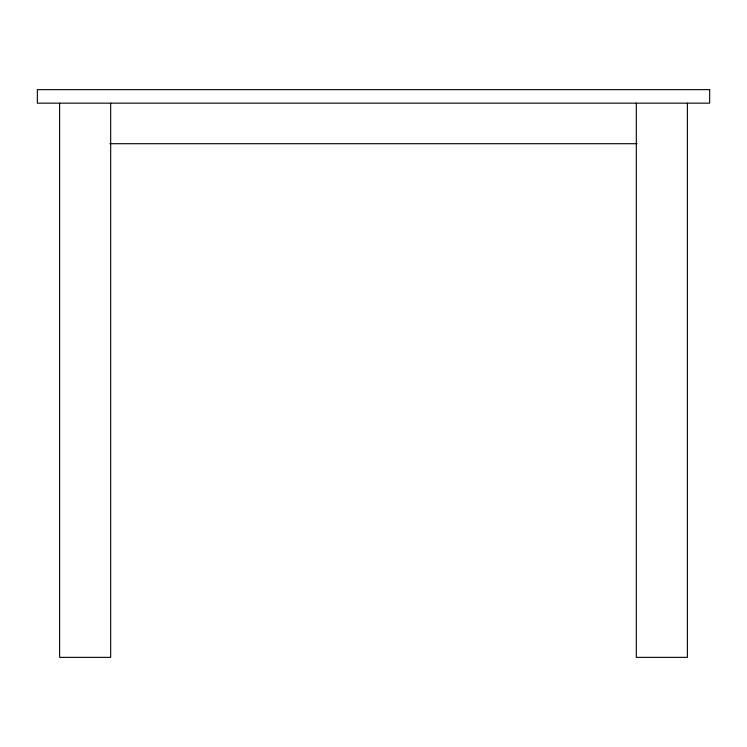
<?xml version="1.0" encoding="UTF-8"?>
<svg xmlns="http://www.w3.org/2000/svg" width="747" height="747" viewBox="0 0 747 747"><rect width="100%" height="100%" fill="white"/><g stroke="black" fill="none" stroke-linecap="round" stroke-linejoin="round"><path stroke-width="1.12" d="M109.912 143.704L637.088 143.704M687.38 103.161L687.38 657.36L636.323 657.36L636.323 103.161M110.677 103.161L110.677 657.36L59.62 657.36L59.62 103.161M709.65 89.64L37.35 89.64L37.35 103.161L709.65 103.161L709.65 89.64"/></g></svg>
